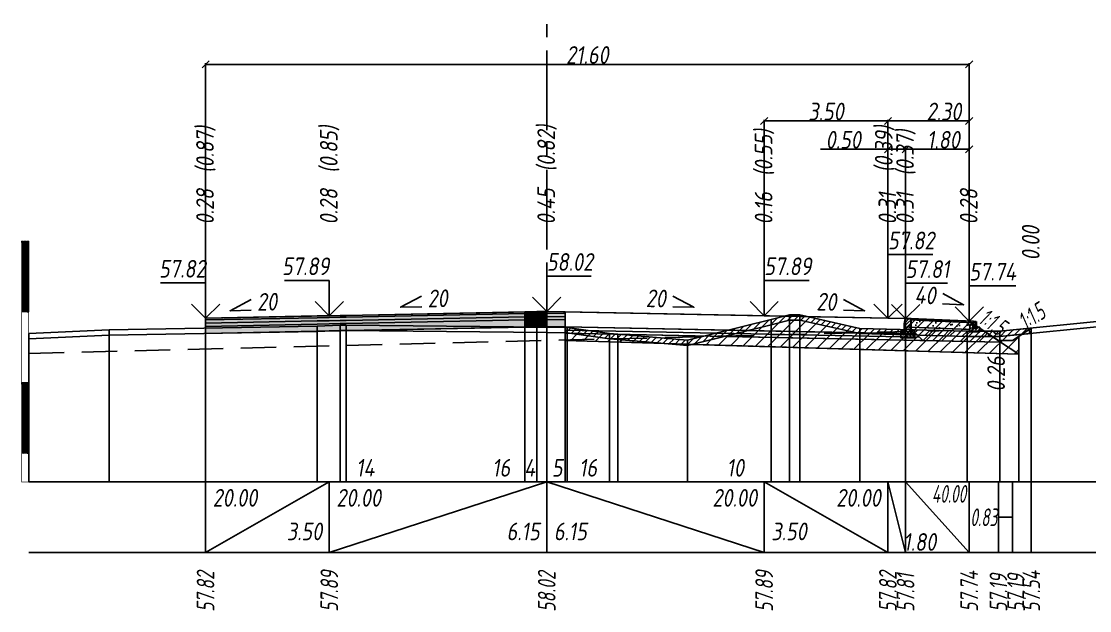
# Model space of a CAD drawing. Extents: x -717 to 1451, y -133302 to 233.
# Drawn here: x 83.1 to 234.1, y -75500.2 to -75416.8 of the extents above; entities that cross this region are included whole.
import ezdxf
from ezdxf.enums import TextEntityAlignment as Align

# ---------------------------------------------------------------- set-up
doc = ezdxf.new("R2010")
doc.units = 0
doc.linetypes.add('осевая2', pattern=[1.125, 0.75, -0.125, 0.125, -0.125])
doc.linetypes.add('штриховая', pattern=[0.75, 0.5, -0.25])
for name, color, linetype in [('Интерполированный поперечник', 2, 'Continuous'), ('КОД_399', 252, 'Continuous'), ('Код_514', 1, 'Continuous'), ('Контур_0', 7, 'Continuous'), ('Контур_2521', 7, 'Continuous'), ('Контур_2564', 7, 'Continuous'), ('Контур_2660', 7, 'Continuous'), ('Контур_2665', 7, 'Continuous'), ('Контур_400', 7, 'Continuous'), ('Контур_508', 7, 'Continuous'), ('Контур_512', 7, 'Continuous'), ('Контур_513', 7, 'Continuous'), ('Красный поперечник', 1, 'Continuous'), ('Линейка абсолютных высот', 7, 'Continuous'), ('Объём_2501', 7, 'Continuous'), ('Объём_2564', 7, 'Continuous'), ('Объём_2650', 7, 'Continuous'), ('Объём_2660', 7, 'Continuous'), ('Объём_2661', 7, 'Continuous'), ('Объём_2662', 7, 'Continuous'), ('Объём_2663', 7, 'Continuous'), ('Объём_2664', 7, 'Continuous'), ('Объём_2665', 7, 'Continuous'), ('Объём_2666', 7, 'Continuous'), ('Объём_2753', 7, 'Continuous'), ('Ось', 1, 'осевая2'), ('Откосы', 7, 'Continuous'), ('Отметки покрытия', 7, 'Continuous'), ('Рабочие отметки', 7, 'Continuous'), ('Рабочие отметки доп.', 7, 'Continuous'), ('Слои выравнивания', 7, 'Continuous'), ('Таблица', 7, 'Continuous'), ('Уклоны проезжей части', 7, 'Continuous'), ('Черный поперечник', 3, 'Continuous')]:
    doc.layers.add(name, color=color, linetype=linetype)
for name, color, linetype, true_color in [('Контур_2540', 2, 'Continuous', 0xffff00), ('Контур_2560', 2, 'Continuous', 0xffff00), ('Контур_2561', 7, 'Continuous', 0xff8040), ('Контур_2562', 3, 'Continuous', 0x00ff00), ('Контур_2563', 7, 'Continuous', 0xff8000), ('Контур_2570', 7, 'Continuous', 0x80ff00), ('Контур_2725', 7, 'Continuous', 0x323232), ('Контур_2736', 4, 'Continuous', 0x00ffff), ('Контур_2760', 7, 'Continuous', 0x323232), ('Контур_2761', 7, 'Continuous', 0x323232), ('Контур_2762', 7, 'Continuous', 0x323232), ('Контур_2763', 7, 'Continuous', 0x323232), ('Контур_2764', 7, 'Continuous', 0x323232), ('Контур_2765', 7, 'Continuous', 0x323232), ('Контур_402', 7, 'Continuous', 0xff6464), ('Контур_703', 4, 'Continuous', 0x00ffff), ('Контур_707', 4, 'Continuous', 0x00ffff), ('Контур_720', 131, 'Continuous', 0xaaffff), ('Объём_2500', 7, 'Continuous', 0xc0c0c0), ('Объём_2520', 7, 'Continuous', 0x80ffff), ('Объём_2540', 2, 'Continuous', 0xffff00), ('Объём_2560', 2, 'Continuous', 0xffff00), ('Объём_2561', 7, 'Continuous', 0xff8040), ('Объём_2562', 3, 'Continuous', 0x00ff00), ('Объём_2563', 7, 'Continuous', 0xff8000), ('Объём_2570', 7, 'Continuous', 0x80ff00), ('Объём_2600', 7, 'Continuous', 0x808000), ('Объём_2746', 2, 'Continuous', 0xffff00)]:
    doc.layers.add(name, color=color, linetype=linetype, true_color=true_color)
doc.styles.get("Standard").update_dxf_attribs({"font": 'txt', "height": 2.5})
doc.styles.add('М', font='romand.shx', dxfattribs={"width": 0.8, "oblique": 10, "height": 2.5})
doc.dimstyles.get("Standard").update_dxf_attribs({"dimtxt": 0.18, "dimasz": 0.18, "dimexe": 0.18, "dimexo": 0.0625, "dimgap": 0.09, "dimtad": 0, "dimtih": 1, "dimtoh": 1, "dimdec": 4, "dimzin": 0, "dimdsep": 46, "dimtxsty": 'Standard', "dimcen": 0.09, "dimadec": 0, "dimazin": 0, "dimtfac": 1, "dimtdec": 4, "dimtofl": 0, "dimtmove": 0, "dimatfit": 3, "dimfxl": 1, "dimtolj": 1, "dimtzin": 0, "dimarcsym": 0})
pattern_1 = [(45.00000125, (4.113856, -2501.095198), (-0.026516505928, 0.026516504769), []), (135.00000034, (4.113856, -2501.095198), (-0.02651650519, -0.026516505506), [])]

# ---------------------------------------------------------------- blocks, each defined once
blk = doc.blocks.new('_Oblique')
at = {"color": 0, "linetype": 'ByBlock', "lineweight": -2}
blk.add_line((-0.5, -0.5), (0.5, 0.5), dxfattribs=at)
blk = doc.blocks.new('*D3103')
at = {"color": 0, "lineweight": -2, "transparency": 16777216}
for p, q in [((208.11, -75458.89), (208.11, -75434.76)), ((208.11, -75434.94), (217.11, -75434.94)), ((217.11, -75459.25), (217.11, -75434.76))]:
    blk.add_line(p, q, dxfattribs=at)
at = {"layer": 'Defpoints', "color": 0, "transparency": 16777216}
for p in [(217.11, -75434.94), (208.11, -75458.95), (217.11, -75459.31)]:
    blk.add_point(p, dxfattribs=at)
at = {"color": 0, "lineweight": -2, "transparency": 16777216, "rotation": 180}
blk.add_blockref('_Oblique', (208.11, -75434.94), dxfattribs=at)
at = {"color": 0, "lineweight": -2, "transparency": 16777216}
blk.add_blockref('_Oblique', (217.11, -75434.94), dxfattribs=at)
at = {"color": 0, "transparency": 16777216, "insert": (213.46, -75433.6), "char_height": 2.5, "width": 0.69, "attachment_point": 5, "style": 'М'}
blk.add_mtext('\\A1;1.80', dxfattribs=at)
blk = doc.blocks.new('*D3104')
at = {"color": 0, "lineweight": -2, "transparency": 16777216}
for p, q in [((205.61, -75434.94), (196.07, -75434.94)), ((205.61, -75458.84), (205.61, -75434.76)), ((208.11, -75434.94), (205.61, -75434.94)), ((208.11, -75458.89), (208.11, -75434.76))]:
    blk.add_line(p, q, dxfattribs=at)
at = {"layer": 'Defpoints', "color": 0, "transparency": 16777216}
for p in [(208.11, -75434.94), (205.61, -75458.9), (208.11, -75458.95)]:
    blk.add_point(p, dxfattribs=at)
at = {"color": 0, "lineweight": -2, "transparency": 16777216, "rotation": 180}
blk.add_blockref('_Oblique', (205.61, -75434.94), dxfattribs=at)
at = {"color": 0, "lineweight": -2, "transparency": 16777216}
blk.add_blockref('_Oblique', (208.11, -75434.94), dxfattribs=at)
at = {"color": 0, "transparency": 16777216, "insert": (199.3, -75433.6), "char_height": 2.5, "width": 0.72, "attachment_point": 5, "style": 'М'}
blk.add_mtext('\\A1;0.50', dxfattribs=at)
blk = doc.blocks.new('*D3105')
at = {"color": 0, "lineweight": -2, "transparency": 16777216}
for p, q in [((188.11, -75458.49), (188.11, -75430.76)), ((205.61, -75430.94), (188.11, -75430.94)), ((205.61, -75458.84), (205.61, -75430.76))]:
    blk.add_line(p, q, dxfattribs=at)
at = {"layer": 'Defpoints', "color": 0, "transparency": 16777216}
for p in [(188.11, -75430.94), (188.11, -75458.55), (205.61, -75458.9)]:
    blk.add_point(p, dxfattribs=at)
at = {"color": 0, "lineweight": -2, "transparency": 16777216, "rotation": 180}
blk.add_blockref('_Oblique', (188.11, -75430.94), dxfattribs=at)
at = {"color": 0, "lineweight": -2, "transparency": 16777216}
blk.add_blockref('_Oblique', (205.61, -75430.94), dxfattribs=at)
at = {"color": 0, "transparency": 16777216, "insert": (196.86, -75429.6), "char_height": 2.5, "width": 0.75, "attachment_point": 5, "style": 'М'}
blk.add_mtext('\\A1;3.50', dxfattribs=at)
blk = doc.blocks.new('*D3106')
at = {"color": 0, "lineweight": -2, "transparency": 16777216}
for p, q in [((205.61, -75458.84), (205.61, -75430.76)), ((217.11, -75430.94), (205.61, -75430.94)), ((217.11, -75459.25), (217.11, -75430.76))]:
    blk.add_line(p, q, dxfattribs=at)
at = {"layer": 'Defpoints', "color": 0, "transparency": 16777216}
for p in [(205.61, -75430.94), (205.61, -75458.9), (217.11, -75459.31)]:
    blk.add_point(p, dxfattribs=at)
at = {"color": 0, "lineweight": -2, "transparency": 16777216, "rotation": 180}
blk.add_blockref('_Oblique', (205.61, -75430.94), dxfattribs=at)
at = {"color": 0, "lineweight": -2, "transparency": 16777216}
blk.add_blockref('_Oblique', (217.11, -75430.94), dxfattribs=at)
at = {"color": 0, "transparency": 16777216, "insert": (213.54, -75429.6), "char_height": 2.5, "width": 0.75, "attachment_point": 5, "style": 'М'}
blk.add_mtext('\\A1;2.30', dxfattribs=at)
blk = doc.blocks.new('*D3107')
at = {"color": 0, "lineweight": -2, "transparency": 16777216}
for p, q in [((109.11, -75458.84), (109.11, -75422.76)), ((109.11, -75422.94), (217.11, -75422.94)), ((217.11, -75459.25), (217.11, -75422.76))]:
    blk.add_line(p, q, dxfattribs=at)
at = {"layer": 'Defpoints', "color": 0, "transparency": 16777216}
for p in [(217.11, -75422.94), (109.11, -75458.9), (217.11, -75459.31)]:
    blk.add_point(p, dxfattribs=at)
at = {"color": 0, "lineweight": -2, "transparency": 16777216, "rotation": 180}
blk.add_blockref('_Oblique', (109.11, -75422.94), dxfattribs=at)
at = {"color": 0, "lineweight": -2, "transparency": 16777216}
blk.add_blockref('_Oblique', (217.11, -75422.94), dxfattribs=at)
at = {"color": 0, "transparency": 16777216, "insert": (163.11, -75421.6), "char_height": 2.5, "width": 0.87, "attachment_point": 5, "style": 'М'}
blk.add_mtext('\\A1;21.60', dxfattribs=at)
blk = doc.blocks.new('Тротуар1')
at = {"linetype": 'Continuous', "lineweight": 13}
h = blk.add_hatch(dxfattribs=at)
h.set_pattern_fill('ANSI35', scale=5, angle=90)
h.set_pattern_definition([(135, (-1541.6927, -4801.9416), (-0.88388348, -0.88388348), []), (135, (-1541.6927, -4801.0577), (-0.88388348, -0.88388348), [1.5625, -0.3125, 0, -0.3125])])
h.paths.add_polyline_path([(-16.72, -1.24), (-17.72, -1.24), (-17.72, -2.24), (-18.52, -2.24), (-18.52, -1.85), (-19.52, -1.89), (-19.52, -3.24), (-16.72, -3.24)])
h = blk.add_hatch(dxfattribs=at)
h.set_pattern_fill('ANSI35', scale=5)
h.set_pattern_definition([(45, (-1541.6927, -4800.4416), (-0.88388348, 0.88388348), []), (45, (-1540.8088, -4800.4416), (-0.88388348, 0.88388348), [1.5625, -0.3125, 0, -0.3125])])
h.paths.add_polyline_path([(-17.72, -0.24), (-18.52, -0.24), (-18.52, -2.24), (-17.72, -2.24)])
at = {"linetype": 'Continuous'}
h = blk.add_hatch(dxfattribs=at)
h.set_pattern_fill('ANSI31', color=256, scale=15, angle=45, style=0)
h.set_pattern_definition([(90, (-1932.1888, -4954.235), (-1.875, 3e-16), [])])
h.paths.add_polyline_path([(0, 0), (-17.72, -0.24), (-17.71, -0.63), (-11.04, -0.58), (0, -0.4)])
at = {"layer": 'КОД_399'}
h = blk.add_hatch(dxfattribs=at)
h.set_pattern_fill('AR-CONC', scale=0.7, angle=45, style=0)
h.set_pattern_definition([(95, (-1932.189, -4954.235), (3.860864, 3.2396496), [0.525, -5.775]), (40, (-1932.189, -4954.235), (-4.409945, 3.036377), [0.42, -4.62]), (145.45144, (-1931.867, -4953.965), (-0.549081, 6.2760265), [0.4461813, -4.907995]), (91.1842, (-1933.179, -4953.245), (6.101854, 4.4632964), [0.7875, -8.6625]), (141.63564, (-1932.67, -4952.873), (-0.1953, 9.447982), [0.669272, -7.361996]), (36.18416, (-1933.179, -4953.245), (-0.1953, 9.447982), [0.63, -6.93]), (66, (-1932.4363, -4952.9975), (4.947401, 0.9616773), [0.525, -5.775]), (11, (-1932.4363, -4952.9975), (-2.38496, 4.793659), [0.42, -4.62]), (116.45144, (-1932.024, -4952.9174), (2.562441, 5.7553363), [0.4461813, -4.907995]), (82.5, (-1932.1888, -4954.235), (-1.5875523, 1.7079287), [0, -4.564, 0, -4.69, 0, -4.6375]), (52.5, (-1932.1888, -4954.235), (-0.6501106, 3.2543661), [0, -2.674, 0, -4.459, 0, -1.7675]), (12.5, (-1933.2926, -4955.3388), (2.7539272, 2.5306453), [0, -1.75, 0, -5.46, 0, -7.245]), (2.5, (-1933.7876, -4955.8337), (2.3911299, 3.3821186), [0, -2.275, 0, -3.626, 0, -5.145])])
h.paths.add_polyline_path([(0, -0.4), (-17.71, -0.63), (-17.72, -1.24), (-16.71, -1.24), (-16.72, -2.62), (-0.07, -2.41)])
at = {"linetype": 'Continuous'}
blk.add_lwpolyline([(-17.72, -1.24), (-16.72, -1.24), (-16.72, -3.24), (-19.52, -3.24), (-19.52, -1.89), (-18.52, -1.85)], dxfattribs=at)
at = {"color": 7, "lineweight": 30}
for points in [[(-18.52, -0.24), (-18.52, -2.24), (-17.72, -2.24), (-17.72, -0.24), (-18.52, -0.24)], [(-8.6, -0.53), (0, -0.4)]]:
    blk.add_lwpolyline(points, dxfattribs=at)
for points in [[(0, 0), (-17.72, -0.24), (-17.72, -0.63), (0, -0.4)], [(0, -0.4), (-17.71, -0.63), (-17.72, -1.24), (-16.71, -1.24), (-16.72, -2.62), (-0.07, -2.39)]]:
    blk.add_lwpolyline(points, close=True)
blk = doc.blocks.new('БР100.30.18')
at = {"linetype": 'Continuous', "lineweight": 13}
h = blk.add_hatch(dxfattribs=at)
h.set_pattern_fill('ANSI35', scale=5)
h.set_pattern_definition([(45, (-1504.996, -4799.2297), (-0.88388348, 0.88388348), []), (45, (-1504.1121, -4799.2297), (-0.88388348, 0.88388348), [1.5625, -0.3125, 0, -0.3125])])
h.paths.add_polyline_path([(0.3, 3.47), (1.8, 3.47), (1.8, -1.03), (0, -1.03), (0, 1.97)])
h = blk.add_hatch(dxfattribs=at)
h.set_pattern_fill('ANSI35', scale=5, angle=90)
h.set_pattern_definition([(135, (-1504.996, -4800.7297), (-0.88388348, -0.88388348), []), (135, (-1504.996, -4799.8458), (-0.88388348, -0.88388348), [1.5625, -0.3125, 0, -0.3125])])
h.paths.add_polyline_path([(-1, -0.03), (0, -0.03), (0, -1.03), (1.8, -1.03), (1.8, -0.03), (2.8, -0.03), (2.8, -2.03), (-1, -2.03)])
at = {"color": 7, "lineweight": 30}
blk.add_lwpolyline([(1.8, -1.03), (0, -1.03), (0, 1.97), (0.3, 3.47), (1.8, 3.47)], close=True, dxfattribs=at)
at = {"linetype": 'Continuous'}
blk.add_lwpolyline([(0, -0.03), (-1, -0.03), (-1, -2.03), (2.8, -2.03), (2.8, -0.03), (1.8, -0.03)], dxfattribs=at)

msp = doc.modelspace()

# ---------------------------------------------------------------- hatches: boundary and pattern name
at = {"layer": 'Линейка абсолютных высот'}
h = msp.add_hatch(dxfattribs=at)
h.set_pattern_fill('ANSI37', scale=0.3, style=0)
h.set_pattern_definition(pattern_1)
h.paths.add_polyline_path([(84.114, -75457.953), (84.114, -75447.953), (83.114, -75447.953), (83.114, -75457.953)])
h = msp.add_hatch(dxfattribs=at)
h.set_pattern_fill('ANSI37', scale=0.3, style=0)
h.set_pattern_definition(pattern_1)
h.paths.add_polyline_path([(84.114, -75477.953), (84.114, -75467.953), (83.114, -75467.953), (83.114, -75477.953)])
at = {"layer": 'Объём_2563'}
h = msp.add_hatch(dxfattribs=at)
h.set_pattern_fill('ANSI31', color=256, scale=0.3)
h.paths.add_polyline_path([(209.614, -75461.07), (208.114, -75461.04), (208.114, -75458.89), (217.114, -75459.25), (221.552, -75462.208), (210.532, -75461.988)])
at = {"layer": 'Объём_2570'}
h = msp.add_hatch(dxfattribs=at)
h.set_pattern_fill('ANSI31', color=256, scale=0.2)
h.paths.add_polyline_path([(225.89, -75460.983), (221.428, -75461.436), (216.843, -75461.407), (201.645, -75461.024), (193.157, -75459.126), (191.673, -75459.122), (189.109, -75459.78), (177.257, -75462.694), (167.407, -75461.863), (166.24, -75461.753), (160.272, -75460.921), (159.952, -75460.893), (159.952, -75460.143), (160.272, -75460.171), (166.24, -75461.003), (167.407, -75461.113), (177.257, -75461.944), (189.109, -75459.03), (191.673, -75458.372), (193.157, -75458.376), (201.645, -75460.274), (216.843, -75460.657), (221.428, -75460.686), (225.89, -75460.233)])
at = {"layer": 'Объём_2600'}
h = msp.add_hatch(dxfattribs=at)
h.set_pattern_fill('ANSI31', color=6, scale=0.4)
h.paths.add_polyline_path([(224.131, -75463.928), (177.882, -75462.54), (189.109, -75459.78), (191.673, -75459.122), (193.157, -75459.126), (201.645, -75461.024), (216.843, -75461.407), (221.428, -75461.436), (224.563, -75461.117), (224.131, -75461.406)])
h = msp.add_hatch(dxfattribs=at)
h.set_pattern_fill('HONEY', color=5, scale=0.3)
h.paths.add_polyline_path([(224.563, -75461.117), (225.89, -75460.233), (225.89, -75460.983)])
h = msp.add_hatch(dxfattribs=at)
h.set_pattern_fill('ANSI31', color=6, scale=0.4)
h.paths.add_polyline_path([(160.272, -75460.921), (166.24, -75461.753), (167.407, -75461.863), (174.086, -75462.426), (159.952, -75462.002), (159.952, -75460.893)])
h = msp.add_hatch(dxfattribs=at)
h.set_pattern_fill('HONEY', color=5, scale=0.3)
h.paths.add_polyline_path([(177.257, -75462.694), (174.086, -75462.426), (177.882, -75462.54)])
at = {"layer": 'Слои выравнивания'}
for color, points in [(2, [(109.114, -75458.84), (124.878, -75458.524), (126.614, -75458.49), (128.133, -75458.459), (128.999, -75458.442), (154.278, -75457.936), (154.278, -75458.186), (128.999, -75458.692), (128.133, -75458.709), (126.614, -75458.74), (124.878, -75458.774), (109.114, -75459.09)]), (3, [(109.114, -75459.09), (124.878, -75458.774), (126.614, -75458.74), (128.133, -75458.709), (128.999, -75458.692), (154.278, -75458.186), (154.278, -75458.636), (128.999, -75459.142), (128.133, -75459.159), (126.614, -75459.19), (124.878, -75459.224), (109.114, -75459.54)]), (4, [(109.114, -75459.54), (124.878, -75459.224), (126.614, -75459.19), (128.133, -75459.159), (128.999, -75459.142), (154.278, -75458.636), (154.278, -75459.086), (128.999, -75459.592), (128.133, -75459.609), (126.614, -75459.64), (124.878, -75459.674), (109.114, -75459.99)]), (5, [(109.114, -75459.99), (124.878, -75459.674), (126.614, -75459.64), (128.133, -75459.609), (128.999, -75459.592), (154.278, -75459.086), (154.278, -75460.086), (128.999, -75460.592), (128.133, -75460.609), (126.614, -75460.64), (124.878, -75460.674), (109.114, -75460.99)]), (2, [(154.278, -75457.936), (155.946, -75457.903), (155.946, -75458.153), (154.278, -75458.186)]), (3, [(154.278, -75458.186), (155.946, -75458.153), (155.946, -75458.603), (154.278, -75458.636)]), (4, [(154.278, -75458.636), (155.946, -75458.603), (155.946, -75459.053), (154.278, -75459.086)]), (5, [(154.278, -75459.086), (155.946, -75459.053), (155.946, -75460.053), (154.278, -75460.086)]), (2, [(155.946, -75457.903), (157.364, -75457.875), (157.364, -75458.125), (155.946, -75458.153)]), (3, [(155.946, -75458.153), (157.364, -75458.125), (157.364, -75458.575), (155.946, -75458.603)]), (4, [(155.946, -75458.603), (157.364, -75458.575), (157.364, -75459.025), (155.946, -75459.053)]), (5, [(155.946, -75459.053), (157.364, -75459.025), (157.364, -75460.025), (155.946, -75460.053)]), (2, [(157.364, -75457.875), (159.952, -75457.926), (159.952, -75458.176), (157.364, -75458.125)]), (3, [(157.364, -75458.125), (159.952, -75458.176), (159.952, -75458.626), (157.364, -75458.575)]), (4, [(157.364, -75458.575), (159.952, -75458.626), (159.952, -75459.076), (157.364, -75459.025)]), (5, [(157.364, -75459.025), (159.952, -75459.076), (159.952, -75460.076), (157.364, -75460.025)]), (7, [(154.278, -75460.086), (155.946, -75460.053), (155.946, -75460.103), (154.278, -75460.136)]), (7, [(155.946, -75460.053), (157.364, -75460.025), (157.364, -75460.075), (155.946, -75460.103)]), (6, [(155.946, -75460.103), (157.364, -75460.075), (157.364, -75460.125), (155.946, -75460.153)]), (7, [(157.364, -75460.025), (159.952, -75460.076), (159.952, -75460.126), (157.364, -75460.075)]), (6, [(157.364, -75460.075), (159.952, -75460.126), (159.952, -75460.176), (157.364, -75460.125)])]:
    msp.add_hatch(color=color, dxfattribs=at).paths.add_polyline_path(points)

# ---------------------------------------------------------------- linework, layer by layer
at = {"layer": 'Интерполированный поперечник', "linetype": 'штриховая', "ltscale": 10, "flags": 128}
msp.add_lwpolyline([(84.114, -75463.808), (214.055, -75460.587)], dxfattribs=at)
at = {"layer": 'Код_514'}
for p, q in [((109.114, -75492), (109.114, -75482)), ((109.114, -75492), (126.614, -75482)), ((126.614, -75492), (126.614, -75482)), ((126.614, -75492), (157.364, -75482)), ((157.364, -75492), (157.364, -75482)), ((157.364, -75482), (188.114, -75492)), ((188.114, -75492), (188.114, -75482)), ((188.114, -75482), (205.614, -75492)), ((205.614, -75492), (205.614, -75482)), ((205.614, -75482), (208.114, -75492)), ((208.114, -75492), (208.114, -75482)), ((208.114, -75482), (217.114, -75492)), ((217.114, -75492), (217.114, -75482)), ((221.239, -75492), (221.239, -75482)), ((223.239, -75492), (223.239, -75482)), ((225.89, -75492), (225.89, -75482)), ((221.239, -75487), (223.239, -75487))]:
    msp.add_line(p, q, dxfattribs=at)
at = {"layer": 'Контур_0', "color": 18, "true_color": 0x000000, "flags": 128}
for points in [[(109.114, -75458.84), (109.114, -75462.89)], [(159.952, -75457.926), (208.114, -75458.89), (208.114, -75461.04), (159.952, -75460.076), (159.952, -75457.926), (159.952, -75457.926)], [(188.114, -75460.64), (209.614, -75461.07), (210.532, -75461.988), (159.952, -75460.976), (159.952, -75460.076), (188.114, -75460.64), (188.114, -75460.64)], [(208.114, -75461.04), (209.614, -75461.07), (210.532, -75461.988), (221.552, -75462.208)]]:
    msp.add_lwpolyline(points, dxfattribs=at)
at = {"layer": 'Контур_2521', "color": 18, "true_color": 0x000000, "flags": 128}
msp.add_lwpolyline([(159.952, -75460.526), (210.073, -75461.529)], dxfattribs=at)
at = {"layer": 'Контур_2540', "flags": 128}
msp.add_lwpolyline([(159.952, -75460.976), (221.552, -75462.208), (224.131, -75463.928), (159.952, -75462.002), (159.952, -75460.976), (159.952, -75460.976)], dxfattribs=at)
at = {"layer": 'Контур_2560', "flags": 128}
msp.add_lwpolyline([(208.114, -75458.89), (217.114, -75459.25), (217.114, -75459.25), (217.114, -75459.25)], dxfattribs=at)
at = {"layer": 'Контур_2561', "flags": 128}
msp.add_lwpolyline([(208.114, -75458.89), (208.114, -75458.89), (217.114, -75459.25), (217.114, -75459.25), (208.114, -75458.89)], dxfattribs=at)
at = {"layer": 'Контур_2562', "flags": 128}
msp.add_lwpolyline([(217.114, -75459.25), (217.114, -75459.25), (217.114, -75459.25), (217.114, -75459.25), (217.114, -75459.25)], dxfattribs=at)
at = {"layer": 'Контур_2563', "flags": 128}
msp.add_lwpolyline([(209.614, -75461.07), (208.114, -75461.04), (208.114, -75458.89), (217.114, -75459.25), (221.552, -75462.208), (210.532, -75461.988), (209.614, -75461.07), (209.614, -75461.07)], dxfattribs=at)
at = {"layer": 'Контур_2564', "flags": 128}
msp.add_lwpolyline([(208.114, -75458.89), (217.114, -75459.25)], dxfattribs=at)
at = {"layer": 'Контур_2570', "flags": 128}
msp.add_lwpolyline([(84.114, -75461.736), (95.467, -75461.216), (124.878, -75460.726), (128.133, -75460.57), (128.999, -75460.584), (157.364, -75460.867), (159.952, -75460.893), (160.272, -75460.921), (166.24, -75461.753), (167.407, -75461.863), (177.257, -75462.694), (189.109, -75459.78), (191.673, -75459.122), (193.157, -75459.126), (201.645, -75461.024), (216.843, -75461.407), (221.428, -75461.436), (237.504, -75459.803), (250.89, -75459.364)], dxfattribs=at)
at = {"layer": 'Контур_2660', "flags": 128}
msp.add_lwpolyline([(159.952, -75462.002), (224.131, -75463.928)], dxfattribs=at)
at = {"layer": 'Контур_2665', "flags": 128}
msp.add_lwpolyline([(217.114, -75459.25), (217.114, -75459.25)], dxfattribs=at)
at = {"layer": 'Контур_2725', "flags": 128}
msp.add_lwpolyline([(109.114, -75460.99), (124.878, -75460.674), (126.614, -75460.64), (128.133, -75460.609), (128.999, -75460.592), (154.278, -75460.086), (154.278, -75460.136), (155.946, -75460.103), (155.946, -75460.153), (157.364, -75460.125), (159.952, -75460.176)], dxfattribs=at)
at = {"layer": 'Контур_2736', "flags": 128}
msp.add_lwpolyline([(217.114, -75459.25), (217.114, -75459.25)], dxfattribs=at)
at = {"layer": 'Контур_2760', "flags": 128}
msp.add_lwpolyline([(109.114, -75458.84), (124.878, -75458.524), (126.614, -75458.49), (128.133, -75458.459), (128.999, -75458.442), (154.278, -75457.936), (155.946, -75457.903), (157.364, -75457.875), (159.952, -75457.926)], dxfattribs=at)
at = {"layer": 'Контур_2761', "flags": 128}
msp.add_lwpolyline([(109.114, -75459.09), (124.878, -75458.774), (126.614, -75458.74), (128.133, -75458.709), (128.999, -75458.692), (154.278, -75458.186), (155.946, -75458.153), (157.364, -75458.125), (159.952, -75458.176)], dxfattribs=at)
at = {"layer": 'Контур_2762', "flags": 128}
msp.add_lwpolyline([(109.114, -75459.54), (124.878, -75459.224), (126.614, -75459.19), (128.133, -75459.159), (128.999, -75459.142), (154.278, -75458.636), (155.946, -75458.603), (157.364, -75458.575), (159.952, -75458.626)], dxfattribs=at)
at = {"layer": 'Контур_2763', "flags": 128}
msp.add_lwpolyline([(109.114, -75459.99), (124.878, -75459.674), (126.614, -75459.64), (128.133, -75459.609), (128.999, -75459.592), (154.278, -75459.086), (155.946, -75459.053), (157.364, -75459.025), (159.952, -75459.076)], dxfattribs=at)
at = {"layer": 'Контур_2764', "flags": 128}
msp.add_lwpolyline([(154.278, -75460.086), (155.946, -75460.053), (157.364, -75460.025), (159.952, -75460.076)], dxfattribs=at)
at = {"layer": 'Контур_2765', "flags": 128}
msp.add_lwpolyline([(155.946, -75460.103), (157.364, -75460.075), (159.952, -75460.126)], dxfattribs=at)
at = {"layer": 'Контур_400', "flags": 128}
for points in [[(109.114, -75458.84), (126.614, -75458.49), (157.364, -75457.875)], [(157.364, -75457.875), (188.114, -75458.49), (205.614, -75458.84), (205.614, -75458.84), (205.614, -75458.84), (205.614, -75458.84), (205.614, -75458.84), (205.614, -75458.84), (208.114, -75458.89)]]:
    msp.add_lwpolyline(points, dxfattribs=at)
at = {"layer": 'Контур_402', "flags": 128}
msp.add_lwpolyline([(109.114, -75460.99), (154.278, -75460.086), (154.278, -75460.136), (155.946, -75460.103), (155.946, -75460.153), (157.364, -75460.125), (159.952, -75460.176), (159.952, -75462.002), (224.131, -75463.928)], dxfattribs=at)
at = {"layer": 'Контур_508', "flags": 128}
msp.add_lwpolyline([(109.114, -75460.99), (154.278, -75460.086), (154.278, -75460.136), (155.946, -75460.103), (155.946, -75460.153), (157.364, -75460.125), (159.952, -75460.176), (159.952, -75462.002), (224.131, -75463.928), (224.131, -75461.406), (225.89, -75460.233)], dxfattribs=at)
at = {"layer": 'Контур_512', "flags": 128}
msp.add_lwpolyline([(159.952, -75462.002), (224.131, -75463.928), (224.131, -75461.406), (225.89, -75460.233)], dxfattribs=at)
at = {"layer": 'Контур_513', "flags": 128}
msp.add_lwpolyline([(109.114, -75460.99), (154.278, -75460.086), (154.278, -75460.136), (155.946, -75460.103), (155.946, -75460.153), (157.364, -75460.125), (159.952, -75460.176), (159.952, -75462.002), (224.131, -75463.928), (224.131, -75461.406), (225.89, -75460.233)], dxfattribs=at)
at = {"layer": 'Контур_703', "flags": 128}
for points in [[(217.114, -75459.25), (217.114, -75459.25)], [(217.114, -75459.25), (221.239, -75462)], [(217.114, -75459.25), (221.239, -75462)]]:
    msp.add_lwpolyline(points, dxfattribs=at)
at = {"layer": 'Контур_707', "flags": 128}
msp.add_lwpolyline([(223.239, -75462), (225.89, -75460.233)], dxfattribs=at)
msp.add_lwpolyline([(223.239, -75462), (225.89, -75460.233)], dxfattribs=at)
at = {"layer": 'Контур_720', "flags": 128}
msp.add_lwpolyline([(221.239, -75462), (223.239, -75462)], dxfattribs=at)
at = {"layer": 'Красный поперечник'}
for p, q in [((109.114, -75458.84), (126.614, -75458.49)), ((126.614, -75458.49), (157.364, -75457.875)), ((157.364, -75457.875), (188.114, -75458.49)), ((188.114, -75458.49), (205.614, -75458.84)), ((205.614, -75458.84), (208.114, -75458.89)), ((208.114, -75458.89), (217.114, -75459.25)), ((217.114, -75459.25), (221.239, -75462)), ((223.239, -75462), (225.89, -75460.233)), ((225.89, -75460.233), (225.89, -75482)), ((159.952, -75462.002), (159.952, -75482)), ((221.239, -75462), (223.239, -75462)), ((224.131, -75461.406), (224.131, -75482)), ((224.131, -75463.928), (224.131, -75482))]:
    msp.add_line(p, q, dxfattribs=at)
at = {"layer": 'Линейка абсолютных высот', "color": 7, "const_width": 0.1, "flags": 128}
for points in [[(84.114, -75457.953), (84.114, -75447.953), (83.114, -75447.953), (83.114, -75457.953), (84.114, -75457.953)], [(84.114, -75467.953), (84.114, -75457.953), (83.114, -75457.953), (83.114, -75467.953), (84.114, -75467.953)], [(84.114, -75477.953), (84.114, -75467.953), (83.114, -75467.953), (83.114, -75477.953), (84.114, -75477.953)], [(84.114, -75482), (84.114, -75477.953), (83.114, -75477.953), (83.114, -75482), (84.114, -75482)]]:
    msp.add_lwpolyline(points, dxfattribs=at)
at = {"layer": 'Объём_2500', "color": 18, "true_color": 0x000000, "flags": 128}
msp.add_lwpolyline([(159.952, -75457.926), (208.114, -75458.89), (208.114, -75461.04), (159.952, -75460.076), (159.952, -75457.926), (159.952, -75457.926)], dxfattribs=at)
at = {"layer": 'Объём_2501', "flags": 128}
for points in [[(109.114, -75458.84), (126.614, -75458.49), (157.364, -75457.875)], [(157.364, -75457.875), (188.114, -75458.49), (205.614, -75458.84), (205.614, -75458.84), (205.614, -75458.84), (205.614, -75458.84), (205.614, -75458.84), (205.614, -75458.84), (208.114, -75458.89)]]:
    msp.add_lwpolyline(points, dxfattribs=at)
at = {"layer": 'Объём_2520', "color": 250, "flags": 128}
msp.add_lwpolyline([(188.114, -75460.64), (209.614, -75461.07), (210.532, -75461.988), (159.952, -75460.976), (159.952, -75460.076), (188.114, -75460.64), (188.114, -75460.64)], dxfattribs=at)
at = {"layer": 'Объём_2540', "flags": 128}
msp.add_lwpolyline([(159.952, -75460.976), (221.552, -75462.208), (224.131, -75463.928), (159.952, -75462.002), (159.952, -75460.976), (159.952, -75460.976)], dxfattribs=at)
at = {"layer": 'Объём_2560', "flags": 128}
msp.add_lwpolyline([(208.114, -75458.89), (217.114, -75459.25), (217.114, -75459.25), (217.114, -75459.25)], dxfattribs=at)
at = {"layer": 'Объём_2561', "flags": 128}
msp.add_lwpolyline([(208.114, -75458.89), (208.114, -75458.89), (217.114, -75459.25), (217.114, -75459.25), (208.114, -75458.89)], dxfattribs=at)
at = {"layer": 'Объём_2562', "flags": 128}
msp.add_lwpolyline([(217.114, -75459.25), (217.114, -75459.25), (217.114, -75459.25), (217.114, -75459.25), (217.114, -75459.25)], dxfattribs=at)
at = {"layer": 'Объём_2563', "color": 250, "flags": 128}
msp.add_lwpolyline([(209.614, -75461.07), (208.114, -75461.04), (208.114, -75458.89), (217.114, -75459.25), (221.552, -75462.208), (210.532, -75461.988), (209.614, -75461.07), (209.614, -75461.07)], dxfattribs=at)
at = {"layer": 'Объём_2564', "flags": 128}
msp.add_lwpolyline([(208.114, -75458.89), (217.114, -75459.25)], dxfattribs=at)
at = {"layer": 'Объём_2570', "flags": 128}
msp.add_lwpolyline([(225.89, -75460.983), (221.428, -75461.436), (216.843, -75461.407), (201.645, -75461.024), (193.157, -75459.126), (191.673, -75459.122), (189.109, -75459.78), (177.257, -75462.694), (167.407, -75461.863), (166.24, -75461.753), (160.272, -75460.921), (159.952, -75460.893), (159.952, -75460.893), (159.952, -75460.143), (159.952, -75460.143), (160.272, -75460.171), (166.24, -75461.003), (167.407, -75461.113), (177.257, -75461.944), (189.109, -75459.03), (191.673, -75458.372), (193.157, -75458.376), (201.645, -75460.274), (216.843, -75460.657), (221.428, -75460.686), (225.89, -75460.233), (225.89, -75460.983), (225.89, -75460.983)], dxfattribs=at)
at = {"layer": 'Объём_2600', "color": 5, "flags": 128}
for points in [[(224.563, -75461.117), (225.89, -75460.233), (225.89, -75460.983), (224.563, -75461.117), (224.563, -75461.117)], [(177.257, -75462.694), (174.086, -75462.426), (177.882, -75462.54), (177.257, -75462.694), (177.257, -75462.694)]]:
    msp.add_lwpolyline(points, dxfattribs=at)
at = {"layer": 'Объём_2650', "color": 6, "flags": 128}
for points in [[(224.131, -75463.928), (177.882, -75462.54), (189.109, -75459.78), (191.673, -75459.122), (193.157, -75459.126), (201.645, -75461.024), (216.843, -75461.407), (221.428, -75461.436), (224.563, -75461.117), (224.131, -75461.406), (224.131, -75463.928), (224.131, -75463.928)], [(160.272, -75460.921), (166.24, -75461.753), (167.407, -75461.863), (174.086, -75462.426), (159.952, -75462.002), (159.952, -75460.893), (160.272, -75460.921), (160.272, -75460.921)]]:
    msp.add_lwpolyline(points, dxfattribs=at)
at = {"layer": 'Объём_2660', "flags": 128}
msp.add_lwpolyline([(159.952, -75462.002), (224.131, -75463.928)], dxfattribs=at)
at = {"layer": 'Объём_2661', "flags": 128}
msp.add_lwpolyline([(217.114, -75459.25), (221.239, -75462)], dxfattribs=at)
at = {"layer": 'Объём_2662', "flags": 128}
msp.add_lwpolyline([(223.239, -75462), (225.89, -75460.233)], dxfattribs=at)
at = {"layer": 'Объём_2663', "flags": 128}
msp.add_lwpolyline([(221.239, -75462), (223.239, -75462)], dxfattribs=at)
at = {"layer": 'Объём_2664', "flags": 128}
msp.add_lwpolyline([(221.239, -75462), (223.239, -75462)], dxfattribs=at)
at = {"layer": 'Объём_2665', "flags": 128}
msp.add_lwpolyline([(217.114, -75459.25), (217.114, -75459.25)], dxfattribs=at)
at = {"layer": 'Объём_2666', "flags": 128}
msp.add_lwpolyline([(217.114, -75459.25), (217.114, -75459.25)], dxfattribs=at)
at = {"layer": 'Объём_2746', "flags": 128}
for points in [[(224.131, -75463.928), (177.882, -75462.54), (189.109, -75459.78), (191.673, -75459.122), (193.157, -75459.126), (201.645, -75461.024), (216.843, -75461.407), (220.383, -75461.429), (221.239, -75462), (223.239, -75462), (224.131, -75461.406), (224.131, -75463.928), (224.131, -75463.928)], [(159.952, -75462.002), (159.952, -75460.893), (160.272, -75460.921), (166.24, -75461.753), (167.407, -75461.863), (174.086, -75462.426), (159.952, -75462.002), (159.952, -75462.002)]]:
    msp.add_lwpolyline(points, dxfattribs=at)
at = {"layer": 'Объём_2753', "flags": 128}
msp.add_lwpolyline([(159.952, -75457.926), (159.952, -75457.926)], dxfattribs=at)
at = {"layer": 'Ось', "ltscale": 15}
msp.add_line((157.364, -75465.971), (157.364, -75416.846), dxfattribs=at)
at = {"layer": 'Отметки покрытия', "color": 1}
for p, q in [((205.614, -75458.84), (205.614, -75449.84)), ((205.614, -75449.84), (211.964, -75449.84)), ((157.364, -75457.875), (157.364, -75452.875)), ((157.364, -75452.875), (163.664, -75452.875)), ((109.114, -75453.84), (102.764, -75453.84)), ((109.114, -75458.84), (109.114, -75453.84)), ((126.614, -75453.49), (120.264, -75453.49)), ((126.614, -75458.49), (126.614, -75453.49)), ((188.114, -75458.49), (188.114, -75453.49)), ((188.114, -75453.49), (194.464, -75453.49)), ((208.114, -75458.89), (208.114, -75453.89)), ((208.114, -75453.89), (214.064, -75453.89)), ((217.114, -75459.25), (217.114, -75454.25)), ((217.114, -75454.25), (223.714, -75454.25)), ((157.364, -75457.875), (155.364, -75455.875)), ((157.364, -75457.875), (159.364, -75455.875)), ((109.114, -75458.84), (107.114, -75456.84)), ((109.114, -75458.84), (111.114, -75456.84)), ((126.614, -75458.49), (124.614, -75456.49)), ((126.614, -75458.49), (128.614, -75456.49)), ((188.114, -75458.49), (186.114, -75456.49)), ((188.114, -75458.49), (190.114, -75456.49)), ((205.614, -75458.84), (203.614, -75456.84)), ((205.614, -75458.84), (207.614, -75456.84)), ((208.114, -75458.89), (206.114, -75456.89)), ((208.114, -75458.89), (210.114, -75456.89)), ((217.114, -75459.25), (215.114, -75457.25)), ((217.114, -75459.25), (219.114, -75457.25))]:
    msp.add_line(p, q, dxfattribs=at)
at = {"layer": 'Слои выравнивания'}
for p, q in [((109.114, -75458.84), (109.114, -75482)), ((154.278, -75457.936), (154.278, -75482)), ((154.278, -75457.936), (154.278, -75482)), ((155.946, -75457.903), (155.946, -75482)), ((155.946, -75457.903), (155.946, -75482)), ((157.364, -75457.875), (157.364, -75482)), ((159.952, -75457.926), (159.952, -75482)), ((208.114, -75458.89), (208.114, -75482))]:
    msp.add_line(p, q, dxfattribs=at)
at = {"layer": 'Слои выравнивания', "color": 2, "flags": 128}
for points in [[(109.114, -75458.84), (124.878, -75458.524), (126.614, -75458.49), (128.133, -75458.459), (128.999, -75458.442), (154.278, -75457.936), (154.278, -75458.186), (128.999, -75458.692), (128.133, -75458.709), (126.614, -75458.74), (124.878, -75458.774), (109.114, -75459.09)], [(154.278, -75457.936), (155.946, -75457.903), (155.946, -75458.153), (154.278, -75458.186)], [(154.278, -75457.936), (154.278, -75458.186)], [(155.946, -75457.903), (157.364, -75457.875), (157.364, -75458.125), (155.946, -75458.153)], [(155.946, -75457.903), (155.946, -75458.153)], [(157.364, -75457.875), (159.952, -75457.926), (159.952, -75458.176), (157.364, -75458.125)]]:
    msp.add_lwpolyline(points, close=True, dxfattribs=at)
at = {"layer": 'Слои выравнивания', "color": 3, "flags": 128}
for points in [[(109.114, -75459.09), (124.878, -75458.774), (126.614, -75458.74), (128.133, -75458.709), (128.999, -75458.692), (154.278, -75458.186), (154.278, -75458.636), (128.999, -75459.142), (128.133, -75459.159), (126.614, -75459.19), (124.878, -75459.224), (109.114, -75459.54)], [(154.278, -75458.186), (155.946, -75458.153), (155.946, -75458.603), (154.278, -75458.636)], [(154.278, -75458.186), (154.278, -75458.636)], [(155.946, -75458.153), (157.364, -75458.125), (157.364, -75458.575), (155.946, -75458.603)], [(155.946, -75458.153), (155.946, -75458.603)], [(157.364, -75458.125), (159.952, -75458.176), (159.952, -75458.626), (157.364, -75458.575)]]:
    msp.add_lwpolyline(points, close=True, dxfattribs=at)
at = {"layer": 'Слои выравнивания', "color": 4, "flags": 128}
for points in [[(109.114, -75459.54), (124.878, -75459.224), (126.614, -75459.19), (128.133, -75459.159), (128.999, -75459.142), (154.278, -75458.636), (154.278, -75459.086), (128.999, -75459.592), (128.133, -75459.609), (126.614, -75459.64), (124.878, -75459.674), (109.114, -75459.99)], [(154.278, -75458.636), (155.946, -75458.603), (155.946, -75459.053), (154.278, -75459.086)], [(154.278, -75458.636), (154.278, -75459.086)], [(155.946, -75458.603), (157.364, -75458.575), (157.364, -75459.025), (155.946, -75459.053)], [(155.946, -75458.603), (155.946, -75459.053)], [(157.364, -75458.575), (159.952, -75458.626), (159.952, -75459.076), (157.364, -75459.025)]]:
    msp.add_lwpolyline(points, close=True, dxfattribs=at)
at = {"layer": 'Слои выравнивания', "color": 5, "flags": 128}
for points in [[(109.114, -75459.99), (124.878, -75459.674), (126.614, -75459.64), (128.133, -75459.609), (128.999, -75459.592), (154.278, -75459.086), (154.278, -75460.086), (128.999, -75460.592), (128.133, -75460.609), (126.614, -75460.64), (124.878, -75460.674), (109.114, -75460.99)], [(154.278, -75459.086), (155.946, -75459.053), (155.946, -75460.053), (154.278, -75460.086)], [(154.278, -75459.086), (154.278, -75460.086)], [(155.946, -75459.053), (157.364, -75459.025), (157.364, -75460.025), (155.946, -75460.053)], [(155.946, -75459.053), (155.946, -75460.053)], [(157.364, -75459.025), (159.952, -75459.076), (159.952, -75460.076), (157.364, -75460.025)]]:
    msp.add_lwpolyline(points, close=True, dxfattribs=at)
at = {"layer": 'Слои выравнивания', "color": 7, "flags": 128}
for points in [[(154.278, -75460.086), (155.946, -75460.053), (155.946, -75460.103), (154.278, -75460.136)], [(155.946, -75460.053), (157.364, -75460.025), (157.364, -75460.075), (155.946, -75460.103)], [(155.946, -75460.053), (155.946, -75460.103)], [(157.364, -75460.025), (159.952, -75460.076), (159.952, -75460.126), (157.364, -75460.075)]]:
    msp.add_lwpolyline(points, close=True, dxfattribs=at)
at = {"layer": 'Слои выравнивания', "color": 6, "flags": 128}
for points in [[(155.946, -75460.103), (157.364, -75460.075), (157.364, -75460.125), (155.946, -75460.153)], [(157.364, -75460.075), (159.952, -75460.126), (159.952, -75460.176), (157.364, -75460.125)]]:
    msp.add_lwpolyline(points, close=True, dxfattribs=at)
at = {"layer": 'Таблица'}
for p, q in [((84.114, -75482), (250.89, -75482)), ((84.114, -75492), (250.89, -75492))]:
    msp.add_line(p, q, dxfattribs=at)
at = {"layer": 'Уклоны проезжей части', "color": 1, "flags": 128}
for points in [[(115.572, -75457.712), (112.573, -75457.772), (115.542, -75456.212)], [(139.697, -75457.229), (136.698, -75457.289), (139.667, -75455.73)], [(175.186, -75457.229), (178.186, -75457.289), (175.216, -75455.73)], [(199.311, -75457.712), (202.311, -75457.772), (199.341, -75456.212)], [(213.328, -75456.821), (216.326, -75456.941), (213.388, -75455.323)]]:
    msp.add_lwpolyline(points, dxfattribs=at)
at = {"layer": 'Черный поперечник', "color": 7}
for p, q in [((189.109, -75459.03), (189.109, -75482)), ((191.673, -75458.372), (191.673, -75482)), ((193.157, -75458.376), (193.157, -75482)), ((95.467, -75460.466), (95.467, -75482)), ((124.878, -75459.976), (124.878, -75482)), ((128.133, -75459.82), (128.133, -75482)), ((128.999, -75459.834), (128.999, -75482)), ((157.364, -75460.117), (157.364, -75482)), ((159.952, -75460.143), (159.952, -75482)), ((160.272, -75460.171), (160.272, -75482)), ((201.645, -75460.274), (201.645, -75482)), ((216.843, -75460.657), (216.843, -75482)), ((221.428, -75460.686), (221.428, -75482)), ((84.114, -75460.986), (84.114, -75482)), ((166.24, -75461.003), (166.24, -75482)), ((167.407, -75461.113), (167.407, -75482)), ((177.257, -75461.944), (177.257, -75482))]:
    msp.add_line(p, q, dxfattribs=at)
at = {"layer": 'Черный поперечник', "flags": 128}
msp.add_lwpolyline([(84.114, -75460.986), (95.467, -75460.466), (124.878, -75459.976), (128.133, -75459.82), (128.999, -75459.834), (157.364, -75460.117), (159.952, -75460.143), (160.272, -75460.171), (166.24, -75461.003), (167.407, -75461.113), (177.257, -75461.944), (189.109, -75459.03), (191.673, -75458.372), (193.157, -75458.376), (201.645, -75460.274), (216.843, -75460.657), (221.428, -75460.686), (237.504, -75459.053), (250.89, -75458.614)], dxfattribs=at)

# ---------------------------------------------------------------- block references
at = {"lineweight": 18, "xscale": 0.5, "yscale": 0.5, "zscale": 0.5, "rotation": 359.9444632229611}
msp.add_blockref('БР100.30.18', (207.962, -75460.623), dxfattribs=at)
at = {"xscale": -0.4999999999999982, "yscale": 0.4999999999999997, "zscale": 0.4999999999999997, "rotation": 358.2855609405552}
msp.add_blockref('Тротуар1', (208.864, -75458.89), dxfattribs=at)

# ---------------------------------------------------------------- texts
at = {"layer": 'Код_514', "style": 'М', "oblique": 10, "width": 0.8}
for p in [(110.114, -75483), (127.614, -75483)]:
    msp.add_text('20.00', height=2.5, dxfattribs=at).set_placement(p, align=Align.TOP_LEFT)
at = {"layer": 'Код_514', "style": 'М', "oblique": 10}
for s, width, p in [('20.00', 0.8, (187.114, -75483)), ('20.00', 0.8, (204.614, -75483)), ('40.00', 0.6, (216.677, -75482.437))]:
    msp.add_text(s, height=2.5, dxfattribs=dict(at, width=width)).set_placement(p, align=Align.TOP_RIGHT)
at = {"layer": 'Код_514', "style": 'М', "oblique": 10, "width": 0.6}
msp.add_text('0.83', height=2.5, dxfattribs=at).set_placement((219.177, -75487), align=Align.MIDDLE_CENTER)
at = {"layer": 'Код_514', "style": 'М', "oblique": 10, "width": 0.8}
for s, p in [('3.50', (125.614, -75491)), ('6.15', (156.364, -75491))]:
    msp.add_text(s, height=2.5, dxfattribs=at).set_placement(p, align=Align.BOTTOM_RIGHT)
for s, p in [('6.15', (158.364, -75491)), ('3.50', (189.114, -75491)), ('1.80', (207.789, -75492.49))]:
    msp.add_text(s, height=2.5, dxfattribs=at).set_placement(p, align=Align.BOTTOM_LEFT)
at = {"layer": 'Код_514', "style": 'М', "oblique": 10, "width": 0.7}
for s, p in [('57.82', (109.114, -75500.382)), ('57.89', (126.614, -75500.382)), ('58.02', (157.364, -75500.382)), ('57.89', (188.114, -75500.382)), ('57.82', (205.614, -75500.382)), ('57.81', (208.114, -75500.382)), ('57.74', (217.114, -75500.382)), ('57.19', (221.239, -75500.382)), ('57.19', (223.739, -75500.382)), ('57.54', (225.89, -75500.382))]:
    msp.add_text(s, height=2.5, rotation=90, dxfattribs=at).set_placement(p, align=Align.MIDDLE_LEFT)
at = {"layer": 'Откосы', "color": 1, "style": 'М', "oblique": 10}
for s, rotation, width, p in [('40', 357.70938, 0.8, (210.802, -75457.58)), ('20', 1.14576, 0.8, (117.844, -75458.521)), ('20', 1.14576, 0.8, (141.969, -75458.039)), ('20', 358.85423, 0.8, (172.759, -75458.039)), ('20', 358.85423, 0.8, (196.884, -75458.521)), ('1:1.5', 33.69007, 0.6, (227.048, -75460.242)), ('1:1.5', 326.30994, 0.6, (219.339, -75461.041))]:
    msp.add_text(s, height=2.5, rotation=rotation, dxfattribs=dict(at, width=width)).set_placement(p, align=Align.BOTTOM_CENTER)
at = {"layer": 'Отметки покрытия', "color": 1, "style": 'М', "oblique": 10, "width": 0.8}
for s, p in [('57.82', (205.614, -75449.847)), ('58.02', (157.364, -75452.882)), ('57.89', (188.114, -75453.497)), ('57.81', (208.114, -75453.897)), ('57.74', (217.114, -75454.257))]:
    msp.add_text(s, height=2.5, dxfattribs=at).set_placement(p, align=Align.BOTTOM_LEFT)
for s, p in [('57.82', (109.114, -75453.847)), ('57.89', (126.614, -75453.497))]:
    msp.add_text(s, height=2.5, dxfattribs=at).set_placement(p, align=Align.BOTTOM_RIGHT)
at = {"layer": 'Рабочие отметки', "color": 1, "style": 'М', "oblique": 10, "width": 0.8}
for s, p in [('0.28', (109.036, -75445.59)), ('0.28', (126.536, -75445.59)), ('0.45', (157.286, -75445.59)), ('0.16', (188.036, -75445.59)), ('0.31', (205.536, -75445.59)), ('0.31', (208.036, -75445.59)), ('0.28', (217.036, -75445.59)), ('0.00', (225.812, -75450.664))]:
    msp.add_text(s, height=2.5, rotation=90, dxfattribs=at).set_placement(p, align=Align.MIDDLE_LEFT)
msp.add_text('0.26', height=2.5, rotation=90, dxfattribs=at).set_placement((220.911, -75464.255), align=Align.MIDDLE_RIGHT)
at = {"layer": 'Рабочие отметки доп.', "color": 1, "style": 'М', "oblique": 10, "width": 0.8}
for s, p in [('(0.87)', (109.036, -75438.29)), ('(0.85)', (126.536, -75438.29)), ('(0.82)', (157.286, -75438.09)), ('(0.55)', (188.036, -75438.74)), ('(0.39)', (205.032, -75438.186)), ('(0.37)', (208.036, -75438.69))]:
    msp.add_text(s, height=2.5, rotation=90, dxfattribs=at).set_placement(p, align=Align.MIDDLE_LEFT)
at = {"layer": 'Слои выравнивания', "style": 'М', "oblique": 10, "width": 0.8}
for s, p in [('14', (131.696, -75482)), ('16', (150.915, -75482)), ('4', (154.946, -75482)), ('5', (158.835, -75482)), ('16', (163.206, -75482)), ('10', (184.033, -75482))]:
    msp.add_text(s, height=2.5, dxfattribs=at).set_placement(p, align=Align.BOTTOM_CENTER)

# ---------------------------------------------------------------- dimensions: what is measured, and where the dimension line sits
at = {"color": 5}
dim = msp.add_linear_dim(base=(217.114, -75422.937), p1=(109.114, -75458.902), p2=(217.114, -75459.312), angle=180, dimstyle='Standard', override={"dimtxt": 2.5, "dimasz": 1, "dimtad": 1, "dimdec": 2, "dimlfac": 0.2, "dimtxsty": 'М', "dimblk1": 'Oblique', "dimblk2": 'Oblique', "dimsah": 1}, dxfattribs=at)
dim.commit()
dim.dimension.update_dxf_attribs({"geometry": '*D3107', "text_midpoint": (163.114, -75421.597)})
dim = msp.add_linear_dim(base=(188.114, -75430.937), p1=(205.614, -75458.902), p2=(188.114, -75458.552), dimstyle='Standard', override={"dimtxt": 2.5, "dimasz": 1, "dimtad": 1, "dimdec": 2, "dimlfac": 0.2, "dimtxsty": 'М', "dimblk1": 'Oblique', "dimblk2": 'Oblique', "dimsah": 1}, dxfattribs=at)
dim.commit()
dim.dimension.update_dxf_attribs({"geometry": '*D3105', "text_midpoint": (196.864, -75429.597)})
dim = msp.add_linear_dim(base=(205.614, -75430.937), p1=(217.114, -75459.312), p2=(205.614, -75458.902), dimstyle='Standard', override={"dimtxt": 2.5, "dimasz": 1, "dimtad": 1, "dimdec": 2, "dimlfac": 0.2, "dimtxsty": 'М', "dimblk1": 'Oblique', "dimblk2": 'Oblique', "dimsah": 1}, dxfattribs=at)
dim.commit()
dim.dimension.update_dxf_attribs({"geometry": '*D3106', "text_midpoint": (213.536, -75430.937), "dimtype": 160})
for base, p1, p2, picture, middle in [((208.114, -75434.937), (205.614, -75458.902), (208.114, -75458.952), '*D3104', (199.299, -75434.937)), ((217.114, -75434.937), (208.114, -75458.952), (217.114, -75459.312), '*D3103', (213.464, -75434.937))]:
    dim = msp.add_linear_dim(base=base, p1=p1, p2=p2, angle=180, dimstyle='Standard', override={"dimtxt": 2.5, "dimasz": 1, "dimtad": 1, "dimdec": 2, "dimlfac": 0.2, "dimtxsty": 'М', "dimblk1": 'Oblique', "dimblk2": 'Oblique', "dimsah": 1}, dxfattribs=at)
    dim.commit()
    dim.dimension.update_dxf_attribs({"geometry": picture, "text_midpoint": middle, "dimtype": 160})

doc.saveas('drawing.dxf')
